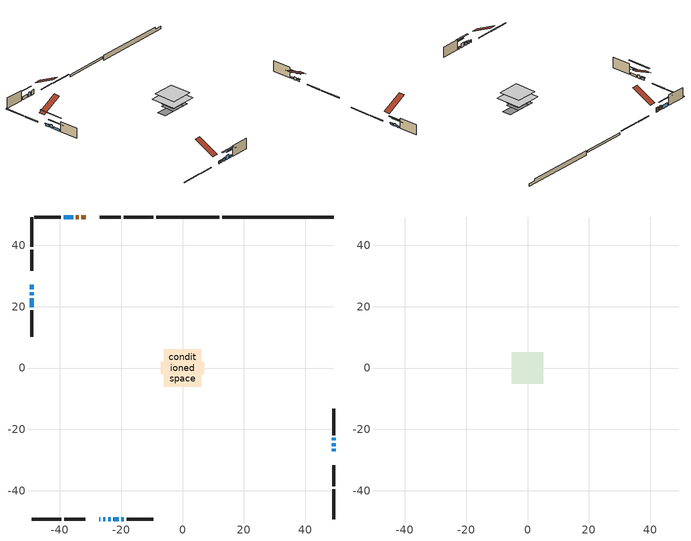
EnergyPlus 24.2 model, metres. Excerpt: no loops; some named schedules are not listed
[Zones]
conditioned space
 floor adiabatic (Floor2 construction): -3.24,-3.24 -3.24,3.24 3.24,3.24 3.24,-3.24 z0.61
 floor adiabatic (AdiabaticFloorConstruction): -6.03,-6.03 -6.03,6.03 6.03,6.03 6.03,-6.03 z3.05
 floor foundation (Slab1 construction): -7.06,-2.01 -7.06,2.01 7.06,2.01 7.06,-2.01 z-1.6
 floor foundation (Slab2 construction): -3.24,-3.24 -3.24,3.24 3.24,3.24 3.24,-3.24 z-0.61
 wall outside (RimJoist1 construction): -9.48,49.23 -19.19,49.23 / -49.23,-49.23 -39.51,-49.23 / -49.23,49.23 -49.23,39.51 / 49.23,-49.23 49.23,-39.51 z0.61:0.91
 wall outside (RimJoist2 construction): -20.12,49.23 -26.92,49.23 / -38.58,-49.23 -31.78,-49.23 / -49.23,38.58 -49.23,31.78 / 49.23,-38.58 49.23,-31.78 z0.61:0.91
 wall outside (AdiabaticWallConstruction 1): -31.49,49.23 -32.96,49.23 / -33.89,49.23 -34.76,49.23 z0.61:2.64
 wall outside (AdiabaticWallConstruction): -27.22,-49.23 -26.8,-49.23 / 49.23,-25.47 49.23,-24.56 z0.61:1.83; 49.23,-27.22 49.23,-26.4 / 49.23,-23.63 49.23,-22.81 z0.61:1.43; -25.88,-49.23 -25.11,-49.23 / -19.89,-49.23 -19.13,-49.23 z0.61:1.63; -24.19,-49.23 -23.42,-49.23 z0.61:1.88; -49.23,27.22 -49.23,25.69 / -49.23,22.82 -49.23,19.77 z0.61:1.53; -49.23,24.76 -49.23,23.74 z0.61:2.14; -35.68,49.23 -38.73,49.23 z0.61:2.13; -22.5,-49.23 -20.82,-49.23 z0.61:2.54
 wall outside (Wall1 construction): -39.66,49.23 -48.3,49.23 / -18.2,-49.23 -9.56,-49.23 / -49.23,18.84 -49.23,10.2 / 49.23,-21.89 49.23,-13.25 z0.61:5.49
 wall foundation (FoundationWall1 construction): 12.96,49.23,-1.6 12.96,49.23,0.61 45.6,49.23,0.61 45.6,49.23,-0.3 49.23,49.23,-0.3 49.23,49.23,-1.6
 wall foundation (FoundationWall2 construction): 12.03,49.23 -8.55,49.23 z-0.61:0.3
 window (WindowConstruction 10): -27.22,-49.23 -26.81,-49.23 z0.61:1.83
 window (WindowConstruction 6): 49.23,-27.22 49.23,-26.4 z0.61:1.42
 window (WindowConstruction 7): -25.88,-49.23 -25.12,-49.23 z0.61:1.63
 window (WindowConstruction 8): -24.19,-49.23 -23.42,-49.23 z0.61:1.88
 window (WindowConstruction 9): -49.23,27.22 -49.23,25.69 z0.61:1.52
 window (WindowConstruction 11): -49.23,24.76 -49.23,23.74 z0.61:2.13
 window (WindowConstruction): 49.23,-25.47 49.23,-24.56 z0.61:1.83
 window (WindowConstruction 1): 49.23,-23.63 49.23,-22.82 z0.61:1.42
 window (WindowConstruction 2): -35.68,49.23 -38.73,49.23 z0.61:2.13
 window (WindowConstruction 3): -22.49,-49.23 -20.82,-49.23 z0.61:2.54
 window (WindowConstruction 4): -19.89,-49.23 -19.13,-49.23 z0.61:1.63
 window (WindowConstruction 5): -49.23,22.82 -49.23,19.77 z0.61:1.52
 door (Door): -31.49,49.23 -32.96,49.23 z0.61:2.64
 door (Door 1): -33.89,49.23 -34.76,49.23 z0.61:2.64
 ceiling adiabatic (AdiabaticFloorConstruction): 6.03,-6.03 6.03,6.03 -6.03,6.03 -6.03,-6.03 z3.05
attic - vented
 floor to conditioned space (Floor1 construction Reversed): -5.12,-5.12 -5.12,5.12 5.12,5.12 5.12,-5.12 z5.49
 roof outside (Roof1 construction): -30.56,49.23,5.49 -30.56,39.54,10.33 -27.85,39.54,10.33 -27.85,49.23,5.49; -28.14,-49.23,5.49 -28.14,-39.54,10.33 -30.85,-39.54,10.33 -30.85,-49.23,5.49; -49.23,28.14,5.49 -39.54,28.14,10.33 -39.54,30.85,10.33 -49.23,30.85,5.49; 49.23,-28.14,5.49 39.54,-28.14,10.33 39.54,-30.85,10.33 49.23,-30.85,5.49
shading: 49.23,-26.2 49.23,-27.42 49.64,-27.42 49.64,-26.2 z1.63; -24.91,-49.23 -26.08,-49.23 -26.08,-49.64 -24.91,-49.64 z1.83; -23.22,-49.23 -24.39,-49.23 -24.39,-49.64 -23.22,-49.64 z2.08; -49.23,25.49 -49.23,27.42 -49.64,27.42 -49.64,25.49 z1.73; -49.23,18.66 -49.23,29.84 -49.64,29.84 -49.64,18.66 z7.22; 49.23,-21.92 49.23,-28.11 49.64,-28.11 49.64,-21.92 z4.47; 49.23,-20.18 49.23,-26.27 49.64,-26.27 49.64,-20.18 z4.06; -41.37,49.23 -33.04,49.23 -33.04,49.64 -41.37,49.64 z4.77; -18.18,-49.23 -25.13,-49.23 -25.13,-49.64 -18.18,-49.64 z5.18; -16.49,-49.23 -22.53,-49.23 -22.53,-49.64 -16.49,-49.64 z4.26; -49.23,17.13 -49.23,25.46 -49.64,25.46 -49.64,17.13 z4.16
[Building]
Building 1: Terrain=Suburbs
[Site:Location]
Toronto City Centre_ON: Latitude {deg}=43.63; Longitude {deg}=-79.39; Time Zone {hr}=-5; Elevation {m}=77; Keep Site Location Information=Yes
[Site:GroundTemperature:Shallow]
5.01852, 3.26908, 3.12898, 3.95918, 7.29196, 10.6092, 13.4851, 15.3069, 15.4617, 13.9799, 11.1774, 7.9619
[Site:WaterMainsTemperature]
Calculation Method=Schedule; Temperature Schedule=mains temperature schedule
[Material] Roughness=Rough; Thermal Absorptance=0.9
Name | Thickness {m} | Conductivity {W/m-K} | Density {kg/m3} | Specific Heat {J/kg-K} | Solar Absorptance | Visible Absorptance
asphalt or fiberglass shingles | 0.00635 | 0.162714 | 1121.4 | 1465.45 | 0.4 | 0.4
ceiling loosefill ins | 0.169333 | 0.0480833 | 16.02 | 1046.75 | 0.7 | 0.7
ceiling stud and cavity | 0.1397 | 0.748442 | 65.682 | 1177.47 | 0.7 | 0.7
concrete 4.0 in. | 0.1016 | 1.803125 | 2242.8 | 837.4 | 0.7 | 0.7
concrete 8.0 in. | 0.2032 | 1.803125 | 2242.8 | 837.4 | 0.7 | 0.7
door material | 0.04445 | 0.053851 | 512.64 | 1214.23 | 0.7 | 0.7
door material 1 | 0.04445 | 0.188738 | 512.64 | 1214.23 | 0.7 | 0.7
exterior vertical ins | 0.00673627 | 0.029427 | 32.04 | 1214.23 | 0.7 | 0.7
floor covering | 0.0127 | 9.015625 | 54.468 | 1339.84 | 0.6 | 0.6
floor covering 1 | 0.0127 | 0.0433444 | 54.468 | 1339.84 | 0.6 | 0.6
floor rigid ins; wall rigid ins | 0.512978 | 0.029427 | 32.04 | 1214.23 | 0.7 | 0.7
floor stud and cavity | 0.0889 | 0.621767 | 50.32683 | 1063.81 | 0.7 | 0.7
floor stud and cavity 1 | 0.1397 | 1.75129 | 37.0049 | 1207.88 | 0.7 | 0.7
furniture material conditioned space 1 | 0.1524 | 0.115458 | 640.8 | 1214.23 | 0.6 | 0.6
gypsum board | 0.0127 | 0.160291 | 801 | 837.4 | 0.6 | 0.6
gypsum board 1 | 0.0127 | 0.160291 | 801 | 837.4 | 0.7 | 0.7
osb sheathing 0.5 in. | 0.0127 | 0.115458 | 512.64 | 1214.23 | 0.7 | 0.7
osb sheathing 0.75 in. | 0.01905 | 0.115458 | 512.64 | 1214.23 | 0.7 | 0.7
osb sheathing 2.0 in. | 0.0508 | 0.115458 | 512.64 | 1214.23 | 0.7 | 0.7
rim joist stud and cavity | 0.0508 | 0.0451784 | 125.044 | 1163.47 | 0.6 | 0.6
rim joist stud and cavity 1 | 0.0508 | 0.126838 | 50.32683 | 1063.81 | 0.6 | 0.6
wall stud and cavity | 0.1397 | 0.702165 | 139.0536 | 1170.24 | 0.7 | 0.7
wall stud and cavity 1 | 0.0889 | 0.380278 | 52.3479 | 1209.89 | 0.7 | 0.7
wall stud and cavity 2 | 0.0889 | 0.391764 | 83.0341 | 1211.67 | 0.7 | 0.7
wood siding | 0.0254 | 0.102417 | 544.68 | 1172.36 | 0.4 | 0.4
wood siding 1; wood siding 2; wood siding 3 | 0.0254 | 0.102417 | 544.68 | 1172.36 | 0.7 | 0.7
[WindowMaterial:SimpleGlazingSystem]
Name | U-Factor {W/m2-K} | Solar Heat Gain Coefficient
WindowMaterial | 2.194547 | 0.61
WindowMaterial 1 | 2.2729 | 0.58
WindowMaterial 2 | 2.04635 | 0.66
WindowMaterial 3 | 2.066792 | 0.65
WindowMaterial 4 | 2.25076 | 0.59
WindowMaterial 5 | 2.1707 | 0.62
WindowMaterial 6 | 2.2235 | 0.6
WindowMaterial 7 | 4.786554 | 0.61
WindowMaterial 8 | 2.31208 | 0.57
[Construction]
AdiabaticFloorConstruction: floor stud and cavity 1, floor rigid ins, osb sheathing 0.75 in., floor covering 1
AdiabaticWallConstruction: wood siding 2, wall rigid ins, wall stud and cavity 1, gypsum board
AdiabaticWallConstruction 1: wood siding 3, wall rigid ins, wall stud and cavity 1, gypsum board
Door: door material
Door 1: door material 1
Floor1 construction Reversed: gypsum board, ceiling stud and cavity, ceiling loosefill ins
Floor2 construction: floor stud and cavity, floor covering
FoundationWall1 construction: concrete 8.0 in.
FoundationWall2 construction: concrete 8.0 in., gypsum board 1
furniture construction conditioned space 1: furniture material conditioned space 1
PartitionWallConstruction: gypsum board, wall stud and cavity 2, gypsum board
RimJoist1 construction: wood siding 1, osb sheathing 2.0 in., rim joist stud and cavity
RimJoist2 construction: wood siding 1, rim joist stud and cavity 1
Roof1 construction: asphalt or fiberglass shingles
Slab1 construction; Slab2 construction: concrete 4.0 in.
Wall1 construction: wood siding, osb sheathing 0.5 in., wall stud and cavity, gypsum board
WindowConstruction: WindowMaterial
WindowConstruction 1; WindowConstruction 6: WindowMaterial 1
WindowConstruction 10: WindowMaterial 7
WindowConstruction 11: WindowMaterial 8
WindowConstruction 2: WindowMaterial 2
WindowConstruction 3: WindowMaterial 3
WindowConstruction 4; WindowConstruction 7: WindowMaterial 4
WindowConstruction 5; WindowConstruction 9: WindowMaterial 5
WindowConstruction 8: WindowMaterial 6
[Zone] Multiplier=1; Part of Total Floor Area=Yes
Name | Volume {m3}
attic - vented | 80.1722
conditioned space | 554.9
[Space]
Name | Zone | Volume {m3}
attic - vented 1 | attic - vented | 80.1722
conditioned space 1 | conditioned space | 554.9
[ZoneInfiltration:EffectiveLeakageArea]
infil attic - vented 1: Zone or Space=attic - vented 1; Schedule=Always On Discrete; Effective Air Leakage Area {cm2}=4420.21; Stack Coefficient=0.000336914; Wind Coefficient=1.24017e-05
[ZoneMixing]
whole house fan mix: Zone or Space=attic - vented; Schedule=Always On Continuous; Design Flow Rate Calculation Method=Flow/Zone; Design Flow Rate {m3/s}=0; Source Zone or Space=conditioned space
[SurfaceProperty:ExposedFoundationPerimeter] Exposed Perimeter Calculation Method=TotalExposedPerimeter
Name | Total Exposed Perimeter {m}
Slab1 | 36.272
Slab2 | 20.574
[InternalMass] Zone or ZoneList=conditioned space; Space or SpaceList=conditioned space 1
Name | Construction | Surface Area {m2}
furniture mass conditioned space 1 | furniture construction conditioned space 1 | 114.58
partition wall mass | PartitionWallConstruction | 244.36
[Lights]
interior lighting: Zone or ZoneList or Space or SpaceList=conditioned space 1; Schedule=interior lighting schedule; Design Level Calculation Method=LightingLevel; Lighting Level {W}=343.2; Return Air Fraction=0; Fraction Radiant=0.6; Fraction Visible=0.2; Fraction Replaceable=1
[People]
occupants: Zone or ZoneList or Space or SpaceList=conditioned space 1; Number of People Schedule=occupants schedule; Number of People Calculation Method=People; Number of People=3; Fraction Radiant=0.314171; Sensible Heat Fraction=0.56303; Activity Level Schedule=occupants activity schedule; Carbon Dioxide Generation Rate {m3/s-W}=0; Enable ASHRAE 55 Comfort Warnings=No; Mean Radiant Temperature Calculation Type=EnclosureAveraged
[ElectricEquipment] Zone or ZoneList or Space or SpaceList=conditioned space 1; Design Level Calculation Method=EquipmentLevel
Name | Schedule | Design Level {W} | Fraction Latent | Fraction Radiant | Fraction Lost
clothes dryer | clothes dryer schedule | 140.772 | 0.015 | 0.081 | 0.85
clothes washer | clothes washer schedule | 32.1985 | 0.03 | 0.162 | 0.7
cooking range | cooking range schedule | 215.147 | 0.08 | 0.432 | 0.2
dishwasher | dishwasher schedule | 66.8632 | 0.3 | 0.18 | 0.4
fridge | fridge schedule | 72.9452 | 0 | 0.6 | 0
mech vent house fan | mech vent house fan schedule | 0 | 0 | 0 | 1
mech vent house fan cfis | mech vent house fan cfis schedule | 0 | 0 | 0 | 0
misc plug loads | misc plug loads schedule | 494.7 | 0.045 | 0.513 | 0.1
whole house fan | Always On Discrete | 0 | 0 | 0 | 1
[OtherEquipment] Zone or ZoneList or Space or SpaceList=conditioned space 1; Design Level Calculation Method=EquipmentLevel
Name | Fuel Type | Schedule | Design Level {W} | Fraction Latent | Fraction Radiant | Fraction Lost
clothes dryer 1 | Electricity | clothes dryer schedule | 0 | 0.015 | 0.081 | 0.85
cooking range 1 | Electricity | cooking range schedule | 0 | 0.08 | 0.432 | 0.2
general water use latent | None | general water use schedule | 62.594 | 1 | 0 | 0
general water use sensible | None | general water use schedule | -61.6891 | 0 | 0.6 | 0
mech vent house fan latent load | None | Always On Discrete | 0 | 1 | 0 | 0
mech vent house fan sensible load | None | Always On Discrete | 0 | 0 | 0 | 0
water heater energy adjustment1 | NaturalGas | Always On Discrete | 0.01 | 0 | 0 | 1
[ZoneInfiltration:DesignFlowRate] Zone or ZoneList or Space or SpaceList=conditioned space 1; Schedule=Always On Discrete; Design Flow Rate Calculation Method=Flow/Zone; Design Flow Rate {m3/s}=0
infil flow; natural vent flow; whole house fan flow
[AvailabilityManager:Scheduled]
furnace airloop Availability Manager: Schedule=Always On Discrete
[Foundation:Kiva] Initial Indoor Air Temperature {C}=18; Wall Depth Below Slab {m}=0.2032
Name | Wall Height Above Grade {m} | Custom Block Material Name 1 | Custom Block Depth 1 {m} | Custom Block X Position 1 {m} | Custom Block Z Position 1 {m}
Foundation Kiva 1 | 0.610027
Foundation Kiva 2 | 0.300015 | exterior vertical ins | 0.910011 | 0.2159 | 0
[Foundation:Kiva:Settings]
Soil Conductivity {W/m-K}=0.849921; Soil Density {kg/m3}=1842.3; Soil Specific Heat {J/kg-K}=418.7; Ground Solar Absorptivity=0.9; Ground Thermal Absorptivity=0.9; Ground Surface Roughness {m}=0.03; Far-Field Width {m}=40; Deep-Ground Boundary Condition=ZeroFlux; Deep-Ground Depth {m}=40; Minimum Cell Dimension {m}=0.2; Maximum Cell Growth Coefficient=3; Simulation Timestep=Timestep
[Exterior:Lights]
exterior lighting: Schedule=exterior lighting schedule; Design Level {W}=75.6
[EnergyManagementSystem:GlobalVariable]
furnace_airloop_Fan_RTF
infil_program_Qfan
infil_program_Qinf
natural_vent_program_Qnv
natural_vent_program_Qwhf
[EnergyManagementSystem:Sensor]
Name | Output:Variable or Output:Meter Index Key | Output:Variable or Output:Meter
airflow_gain | infil flow | Infiltration Sensible Heat Gain Energy
airflow_gain_1 | natural vent flow | Infiltration Sensible Heat Gain Energy
airflow_gain_2 | whole house fan flow | Infiltration Sensible Heat Gain Energy
airflow_loss | infil flow | Infiltration Sensible Heat Loss Energy
airflow_loss_1 | natural vent flow | Infiltration Sensible Heat Loss Energy
airflow_loss_2 | whole house fan flow | Infiltration Sensible Heat Loss Energy
clg_load_cond |  | Cooling:EnergyTransfer:Zone:CONDITIONED SPACE
clg_sp_s; clg_sp_s_1 | cooling setpoint | Schedule Value
clothes_dryer_exhaust_0_sch_s | clothes dryer exhaust 0 schedule | Schedule Value
cool_season | cooling season schedule | Schedule Value
htg_load_cond |  | Heating:EnergyTransfer:Zone:CONDITIONED SPACE
htg_sp_s; htg_sp_s_1 | heating setpoint | Schedule Value
ig_ee_conv | clothes dryer | Electric Equipment Convective Heating Energy
ig_ee_conv_2 | cooking range | Electric Equipment Convective Heating Energy
ig_ee_conv_4 | fridge | Electric Equipment Convective Heating Energy
ig_ee_conv_5 | misc plug loads | Electric Equipment Convective Heating Energy
ig_ee_conv_6 | whole house fan | Electric Equipment Convective Heating Energy
ig_ee_rad | clothes dryer | Electric Equipment Radiant Heating Energy
ig_ee_rad_2 | cooking range | Electric Equipment Radiant Heating Energy
ig_ee_rad_4 | fridge | Electric Equipment Radiant Heating Energy
ig_ee_rad_5 | misc plug loads | Electric Equipment Radiant Heating Energy
ig_ee_rad_6 | whole house fan | Electric Equipment Radiant Heating Energy
ig_lgt_conv | interior lighting | Lights Convective Heating Energy
ig_lgt_rad | interior lighting | Lights Radiant Heating Energy
ig_lgt_vis | interior lighting | Lights Visible Radiation Heating Energy
ig_oe_conv | clothes dryer 1 | Other Equipment Convective Heating Energy
ig_oe_conv_1 | cooking range 1 | Other Equipment Convective Heating Energy
ig_oe_conv_2 | general water use latent | Other Equipment Convective Heating Energy
ig_oe_conv_3 | general water use sensible | Other Equipment Convective Heating Energy
ig_oe_conv_4 | water heater energy adjustment1 | Other Equipment Convective Heating Energy
ig_oe_rad | clothes dryer 1 | Other Equipment Radiant Heating Energy
ig_oe_rad_1 | cooking range 1 | Other Equipment Radiant Heating Energy
ig_oe_rad_2 | general water use latent | Other Equipment Radiant Heating Energy
ig_oe_rad_3 | general water use sensible | Other Equipment Radiant Heating Energy
ig_oe_rad_4 | water heater energy adjustment1 | Other Equipment Radiant Heating Energy
ig_ppl_conv | occupants | People Convective Heating Energy
ig_ppl_rad | occupants | People Radiant Heating Energy
im_conv | furniture mass conditioned space 1 | Surface Inside Face Convection Heat Gain Energy
im_conv_1 | partition wall mass | Surface Inside Face Convection Heat Gain Energy
im_ig | furniture mass conditioned space 1 | Surface Inside Face Internal Gains Radiation Heat Gain Energy
im_ig_1 | partition wall mass | Surface Inside Face Internal Gains Radiation Heat Gain Energy
im_lgt | furniture mass conditioned space 1 | Surface Inside Face Lights Radiation Heat Gain Energy
im_lgt_1 | partition wall mass | Surface Inside Face Lights Radiation Heat Gain Energy
im_sol | furniture mass conditioned space 1 | Surface Inside Face Solar Radiation Heat Gain Energy
im_sol_1 | partition wall mass | Surface Inside Face Solar Radiation Heat Gain Energy
im_surf | furniture mass conditioned space 1 | Surface Inside Face Net Surface Thermal Radiation Heat Gain Energy
im_surf_1 | partition wall mass | Surface Inside Face Net Surface Thermal Radiation Heat Gain Energy
mv_conv | mech vent house fan | Electric Equipment Convective Heating Energy
mv_conv_1 | mech vent house fan cfis | Electric Equipment Convective Heating Energy
mv_conv_2 | mech vent house fan latent load | Other Equipment Convective Heating Energy
mv_conv_3 | mech vent house fan sensible load | Other Equipment Convective Heating Energy
mv_rad | mech vent house fan | Electric Equipment Radiant Heating Energy
mv_rad_1 | mech vent house fan cfis | Electric Equipment Radiant Heating Energy
mv_rad_2 | mech vent house fan latent load | Other Equipment Radiant Heating Energy
mv_rad_3 | mech vent house fan sensible load | Other Equipment Radiant Heating Energy
natural_vent_s | natural vent schedule | Schedule Value
out_pb_s |  | Site Outdoor Air Barometric Pressure
out_wt_s |  | Site Outdoor Air Humidity Ratio
site_vw_s |  | Site Wind Speed
ss_back_out | Window1 | Surface Window Shortwave from Zone Back Out Window Heat Transfer Rate
ss_back_out_1 | Window10 | Surface Window Shortwave from Zone Back Out Window Heat Transfer Rate
ss_back_out_10 | Window7 | Surface Window Shortwave from Zone Back Out Window Heat Transfer Rate
ss_back_out_11 | Window8 | Surface Window Shortwave from Zone Back Out Window Heat Transfer Rate
ss_back_out_2 | Window11 | Surface Window Shortwave from Zone Back Out Window Heat Transfer Rate
ss_back_out_3 | Window12 | Surface Window Shortwave from Zone Back Out Window Heat Transfer Rate
ss_back_out_4 | Window13 | Surface Window Shortwave from Zone Back Out Window Heat Transfer Rate
ss_back_out_5 | Window14 | Surface Window Shortwave from Zone Back Out Window Heat Transfer Rate
ss_back_out_6 | Window3 | Surface Window Shortwave from Zone Back Out Window Heat Transfer Rate
ss_back_out_7 | Window4 | Surface Window Shortwave from Zone Back Out Window Heat Transfer Rate
ss_back_out_8 | Window5 | Surface Window Shortwave from Zone Back Out Window Heat Transfer Rate
ss_back_out_9 | Window6 | Surface Window Shortwave from Zone Back Out Window Heat Transfer Rate
ss_conv | Door1 | Surface Inside Face Convection Heat Gain Energy
ss_conv_1 | Door3 | Surface Inside Face Convection Heat Gain Energy
ss_conv_10 | Window5 | Surface Inside Face Convection Heat Gain Energy
ss_conv_11 | Window6 | Surface Inside Face Convection Heat Gain Energy
ss_conv_12 | Window7 | Surface Inside Face Convection Heat Gain Energy
ss_conv_13 | Window8 | Surface Inside Face Convection Heat Gain Energy
ss_conv_2 | Window1 | Surface Inside Face Convection Heat Gain Energy
ss_conv_3 | Window10 | Surface Inside Face Convection Heat Gain Energy
ss_conv_4 | Window11 | Surface Inside Face Convection Heat Gain Energy
ss_conv_5 | Window12 | Surface Inside Face Convection Heat Gain Energy
ss_conv_6 | Window13 | Surface Inside Face Convection Heat Gain Energy
ss_conv_7 | Window14 | Surface Inside Face Convection Heat Gain Energy
ss_conv_8 | Window3 | Surface Inside Face Convection Heat Gain Energy
ss_conv_9 | Window4 | Surface Inside Face Convection Heat Gain Energy
ss_ig | Door1 | Surface Inside Face Internal Gains Radiation Heat Gain Energy
ss_ig_1 | Door3 | Surface Inside Face Internal Gains Radiation Heat Gain Energy
ss_ig_10 | Window5 | Surface Inside Face Internal Gains Radiation Heat Gain Energy
ss_ig_11 | Window6 | Surface Inside Face Internal Gains Radiation Heat Gain Energy
ss_ig_12 | Window7 | Surface Inside Face Internal Gains Radiation Heat Gain Energy
ss_ig_13 | Window8 | Surface Inside Face Internal Gains Radiation Heat Gain Energy
ss_ig_2 | Window1 | Surface Inside Face Internal Gains Radiation Heat Gain Energy
ss_ig_3 | Window10 | Surface Inside Face Internal Gains Radiation Heat Gain Energy
ss_ig_4 | Window11 | Surface Inside Face Internal Gains Radiation Heat Gain Energy
ss_ig_5 | Window12 | Surface Inside Face Internal Gains Radiation Heat Gain Energy
ss_ig_6 | Window13 | Surface Inside Face Internal Gains Radiation Heat Gain Energy
ss_ig_7 | Window14 | Surface Inside Face Internal Gains Radiation Heat Gain Energy
ss_ig_8 | Window3 | Surface Inside Face Internal Gains Radiation Heat Gain Energy
ss_ig_9 | Window4 | Surface Inside Face Internal Gains Radiation Heat Gain Energy
ss_lgt | Door1 | Surface Inside Face Lights Radiation Heat Gain Energy
ss_lgt_1 | Door3 | Surface Inside Face Lights Radiation Heat Gain Energy
ss_sol | Door1 | Surface Inside Face Solar Radiation Heat Gain Energy
ss_sol_1 | Door3 | Surface Inside Face Solar Radiation Heat Gain Energy
ss_surf | Door1 | Surface Inside Face Net Surface Thermal Radiation Heat Gain Energy
ss_surf_1 | Door3 | Surface Inside Face Net Surface Thermal Radiation Heat Gain Energy
ss_surf_10 | Window5 | Surface Inside Face Net Surface Thermal Radiation Heat Gain Energy
ss_surf_11 | Window6 | Surface Inside Face Net Surface Thermal Radiation Heat Gain Energy
ss_surf_12 | Window7 | Surface Inside Face Net Surface Thermal Radiation Heat Gain Energy
ss_surf_13 | Window8 | Surface Inside Face Net Surface Thermal Radiation Heat Gain Energy
ss_surf_2 | Window1 | Surface Inside Face Net Surface Thermal Radiation Heat Gain Energy
ss_surf_3 | Window10 | Surface Inside Face Net Surface Thermal Radiation Heat Gain Energy
ss_surf_4 | Window11 | Surface Inside Face Net Surface Thermal Radiation Heat Gain Energy
ss_surf_5 | Window12 | Surface Inside Face Net Surface Thermal Radiation Heat Gain Energy
ss_surf_6 | Window13 | Surface Inside Face Net Surface Thermal Radiation Heat Gain Energy
ss_surf_7 | Window14 | Surface Inside Face Net Surface Thermal Radiation Heat Gain Energy
ss_surf_8 | Window3 | Surface Inside Face Net Surface Thermal Radiation Heat Gain Energy
ss_surf_9 | Window4 | Surface Inside Face Net Surface Thermal Radiation Heat Gain Energy
ss_trans_in | Window1 | Surface Window Transmitted Solar Radiation Rate
ss_trans_in_1 | Window10 | Surface Window Transmitted Solar Radiation Rate
ss_trans_in_10 | Window7 | Surface Window Transmitted Solar Radiation Rate
ss_trans_in_11 | Window8 | Surface Window Transmitted Solar Radiation Rate
ss_trans_in_2 | Window11 | Surface Window Transmitted Solar Radiation Rate
ss_trans_in_3 | Window12 | Surface Window Transmitted Solar Radiation Rate
ss_trans_in_4 | Window13 | Surface Window Transmitted Solar Radiation Rate
ss_trans_in_5 | Window14 | Surface Window Transmitted Solar Radiation Rate
ss_trans_in_6 | Window3 | Surface Window Transmitted Solar Radiation Rate
ss_trans_in_7 | Window4 | Surface Window Transmitted Solar Radiation Rate
ss_trans_in_8 | Window5 | Surface Window Transmitted Solar Radiation Rate
ss_trans_in_9 | Window6 | Surface Window Transmitted Solar Radiation Rate
ss_trans_out | Window1 | Surface Inside Face Initial Transmitted Diffuse Transmitted Out Window Solar Radiation Rate
ss_trans_out_1 | Window10 | Surface Inside Face Initial Transmitted Diffuse Transmitted Out Window Solar Radiation Rate
ss_trans_out_10 | Window7 | Surface Inside Face Initial Transmitted Diffuse Transmitted Out Window Solar Radiation Rate
ss_trans_out_11 | Window8 | Surface Inside Face Initial Transmitted Diffuse Transmitted Out Window Solar Radiation Rate
ss_trans_out_2 | Window11 | Surface Inside Face Initial Transmitted Diffuse Transmitted Out Window Solar Radiation Rate
ss_trans_out_3 | Window12 | Surface Inside Face Initial Transmitted Diffuse Transmitted Out Window Solar Radiation Rate
ss_trans_out_4 | Window13 | Surface Inside Face Initial Transmitted Diffuse Transmitted Out Window Solar Radiation Rate
ss_trans_out_5 | Window14 | Surface Inside Face Initial Transmitted Diffuse Transmitted Out Window Solar Radiation Rate
ss_trans_out_6 | Window3 | Surface Inside Face Initial Transmitted Diffuse Transmitted Out Window Solar Radiation Rate
ss_trans_out_7 | Window4 | Surface Inside Face Initial Transmitted Diffuse Transmitted Out Window Solar Radiation Rate
ss_trans_out_8 | Window5 | Surface Inside Face Initial Transmitted Diffuse Transmitted Out Window Solar Radiation Rate
ss_trans_out_9 | Window6 | Surface Inside Face Initial Transmitted Diffuse Transmitted Out Window Solar Radiation Rate
s_conv | Floor1 | Surface Inside Face Convection Heat Gain Energy
s_conv_1 | Floor2 | Surface Inside Face Convection Heat Gain Energy
s_conv_10 | RimJoist2:0 | Surface Inside Face Convection Heat Gain Energy
s_conv_11 | RimJoist2:180 | Surface Inside Face Convection Heat Gain Energy
s_conv_12 | RimJoist2:270 | Surface Inside Face Convection Heat Gain Energy
s_conv_13 | RimJoist2:90 | Surface Inside Face Convection Heat Gain Energy
s_conv_14 | Slab1 | Surface Inside Face Convection Heat Gain Energy
s_conv_15 | Slab2 | Surface Inside Face Convection Heat Gain Energy
s_conv_16 | Wall1:0 | Surface Inside Face Convection Heat Gain Energy
